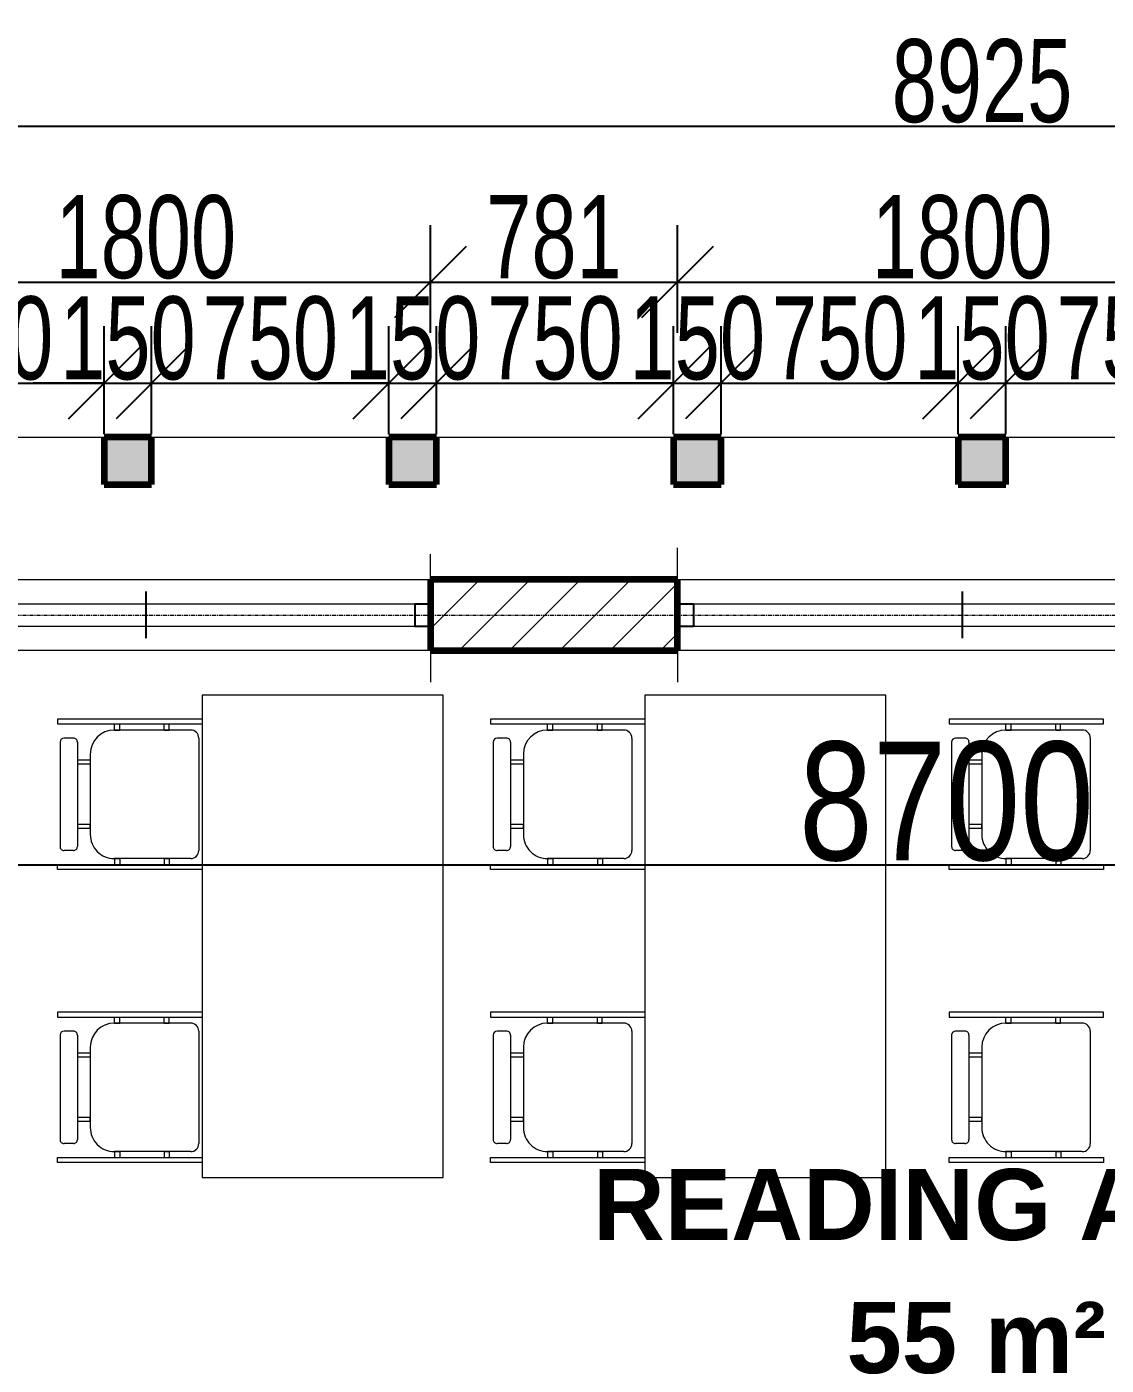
# Model space of a CAD drawing. Header units: millimetres. Extents: x -35190 to 411743, y -233114 to 23872.
# Drawn here: x 271044 to 274456, y 2471 to 6704 of the extents above; entities that cross this region are included whole.
import ezdxf

# ---------------------------------------------------------------- set-up
doc = ezdxf.new("R2010")
doc.units = ezdxf.units.MM
doc.linetypes.add('Grid Line', pattern=[22.225, 12.7, -3.175, 3.175, -3.175])
for name, color, linetype, lineweight in [('A-ANNO-DIMS', 211, 'Continuous', 9), ('A-AREA-IDEN', 2, 'Continuous', 9), ('A-DETL-THIN', 151, 'Continuous', 18), ('A-GLAZ', 151, 'Continuous', 18), ('A-WALL', 113, 'Continuous', 18), ('A-WALL-PATT', 111, 'Continuous', 18), ('I-FURN', 30, 'Continuous', 18), ('S-GRID', 1, 'Continuous', 9)]:
    doc.layers.add(name, color=color, linetype=linetype, lineweight=lineweight)
doc.styles.add('Arial_3', font='arial.ttf', dxfattribs={"width": 0.8, "height": 375})
doc.styles.add('Arial_8', font='arial.ttf', dxfattribs={"width": 0.7, "height": 262.5})
doc.styles.add('Arial_B', font='arialbd.ttf', dxfattribs={"height": 225})
doc.dimstyles.new('main_4_5mm', dxfattribs={"dimscale": 304.8, "dimtxt": 382.597275, "dimasz": 0.738189, "dimexe": 0.590551, "dimexo": 0.0625, "dimgap": 0.024606, "dimtad": 1, "dimdec": 0, "dimzin": 0, "dimdsep": 46, "dimtxsty": 'Arial_3', "dimblk1": 'OBLIQUE', "dimblk2": 'OBLIQUE', "dimsah": 1, "dimcen": 0.09, "dimdle": 0.590551, "dimazin": 0, "dimtfac": 1, "dimtdec": 4, "dimtix": 1, "dimtmove": 0, "dimatfit": 3, "dimfxl": 0.590551, "dimfxlon": 1, "dimtvp": 1, "dimtolj": 1, "dimtzin": 0, "dimarcsym": 2})
doc.dimstyles.new('small_3_0mm', dxfattribs={"dimscale": 304.8, "dimtxt": 191.298637, "dimasz": 0.738189, "dimexe": 0.590551, "dimexo": 0.0625, "dimgap": 0.024606, "dimtad": 1, "dimdec": 0, "dimzin": 0, "dimdsep": 46, "dimtxsty": 'Arial_8', "dimblk1": 'OBLIQUE', "dimblk2": 'OBLIQUE', "dimsah": 1, "dimcen": 0.09, "dimdle": 0.590551, "dimazin": 0, "dimtfac": 1, "dimtdec": 4, "dimtix": 1, "dimtmove": 0, "dimatfit": 3, "dimfxl": 0.590551, "dimfxlon": 1, "dimtvp": 1, "dimtolj": 1, "dimtzin": 0, "dimarcsym": 2})
doc.dimstyles.new('small_3_5mm', dxfattribs={"dimscale": 304.8, "dimtxt": 267.818092, "dimasz": 0.738189, "dimexe": 0.590551, "dimexo": 0.0625, "dimgap": 0.024606, "dimtad": 1, "dimdec": 0, "dimzin": 0, "dimdsep": 46, "dimtxsty": 'Arial_8', "dimblk1": 'OBLIQUE', "dimblk2": 'OBLIQUE', "dimsah": 1, "dimcen": 0.09, "dimdle": 0.590551, "dimazin": 0, "dimtfac": 1, "dimtdec": 4, "dimtix": 1, "dimtmove": 0, "dimatfit": 3, "dimfxl": 0.590551, "dimfxlon": 1, "dimtvp": 1, "dimtolj": 1, "dimtzin": 0, "dimarcsym": 2})

# ---------------------------------------------------------------- blocks, each defined once
blk = doc.blocks.new('Sliding - 2L - SL1_8 X 1_8-V3-SECOND FLOOR')
at = {"layer": 'A-GLAZ'}
for p, q in [((-573.8, 112.5), (-573.8, 212.5)), ((1226.2, 112.5), (1226.2, 212.5)), ((1176.2, 35), (-523.8, 35)), ((-523.8, -35), (1176.2, -35)), ((-573.8, -112.5), (-573.8, -192.5)), ((1226.2, -112.5), (1226.2, -212.5))]:
    blk.add_line(p, q, dxfattribs=at)
at = {"layer": 'A-GLAZ', "lineweight": 25}
for p, q in [((326.2, -75), (326.2, 72.5)), ((-523.8, 35), (-573.8, 35)), ((-523.8, -35), (-523.8, 35)), ((1226.2, 35), (1176.2, 35)), ((1176.2, -35), (1176.2, 35)), ((-573.8, -35), (-523.8, -35)), ((1176.2, -35), (1226.2, -35))]:
    blk.add_line(p, q, dxfattribs=at)
blk = doc.blocks.new('M_Chair-Stacking - M_Chair-Stacking-586208-SECOND FLOOR')
at = {"layer": 'I-FURN'}
for p, q in [((-401.3, 353.4), (-416.6, 353.4)), ((-416.6, 353.4), (-416.6, -134.5)), ((-401.3, -134.5), (-401.3, 353.4)), ((43.2, -134.5), (43.2, 353.4)), ((43.2, 353.4), (58.6, 353.4)), ((58.6, 353.4), (58.6, -134.5)), ((-356.8, 312.1), (-1.2, 312.1)), ((-382.2, 286.7), (-382.2, 45.4)), ((24.2, 286.7), (24.2, 45.4)), ((-401.3, 203.3), (-401.3, 218.4)), ((-382.2, 218.4), (-401.3, 218.4)), ((-382.2, 203.3), (-382.2, 218.4)), ((24.2, 219.2), (43.2, 219.2)), ((24.2, 203.3), (24.2, 219.2)), ((43.2, 203.3), (43.2, 219.2)), ((-382.2, 203.3), (-401.3, 203.3)), ((24.2, 203.3), (43.2, 203.3)), ((-401.3, 45.4), (-401.3, 62.4)), ((-382.2, 62.4), (-401.3, 62.4)), ((-382.2, 45.4), (-401.3, 45.4)), ((-382.2, 45.4), (-382.2, 62.4)), ((24.2, 62.4), (43.2, 62.4)), ((24.2, 45.4), (24.2, 62.4)), ((24.2, 45.4), (43.2, 45.4)), ((43.2, 45.4), (43.2, 62.4)), ((-306, -30.8), (-52, -30.8)), ((-286.9, -30.8), (-286.9, -71.4)), ((-286.9, -30.8), (-274.2, -30.8)), ((-274.2, -30.8), (-274.2, -71.4)), ((-83.8, -30.8), (-83.8, -71.4)), ((-71.1, -30.8), (-83.8, -30.8)), ((-71.1, -30.8), (-71.1, -71.4)), ((-356.8, -84.1), (-356.8, -113.6)), ((-344.1, -71.4), (-13.9, -71.4)), ((-1.2, -84.1), (-1.2, -113.6)), ((-344.1, -126.3), (-13.9, -126.3)), ((-416.6, -134.5), (-401.3, -134.5)), ((58.6, -134.5), (43.2, -134.5))]:
    blk.add_line(p, q, dxfattribs=at)
for centre, radius, start, end in [((-356.8, 286.7), 25.4, 90, 180), ((-1.2, 286.7), 25.4, 360, 90), ((-306, 45.4), 76.2, 180, 270), ((-52, 45.4), 76.2, 270, 0), ((-344.1, -84.1), 12.7, 90, 180), ((-13.9, -84.1), 12.7, 360, 90), ((-344.1, -113.6), 12.7, 180, 270), ((-13.9, -113.6), 12.7, 270, 0)]:
    blk.add_arc(centre, radius, start, end, dxfattribs=at)
blk = doc.blocks.new('M_Chair-Stacking - M_Chair-Stacking-V18-SECOND FLOOR')
at = {"layer": 'I-FURN'}
for p, q in [((-416.6, 353.4), (-416.6, -134.5)), ((-401.3, -134.5), (-401.3, 353.4)), ((43.2, -134.5), (43.2, 353.4)), ((58.6, 353.4), (58.6, -134.5)), ((-356.8, 312.1), (-1.2, 312.1)), ((-382.2, 286.7), (-382.2, 45.4)), ((24.2, 286.7), (24.2, 45.4)), ((-401.3, 203.3), (-401.3, 218.4)), ((-382.2, 218.4), (-401.3, 218.4)), ((-382.2, 203.3), (-382.2, 218.4)), ((24.2, 219.2), (43.2, 219.2)), ((24.2, 203.3), (24.2, 219.2)), ((43.2, 203.3), (43.2, 219.2)), ((-382.2, 203.3), (-401.3, 203.3)), ((24.2, 203.3), (43.2, 203.3)), ((-401.3, 45.4), (-401.3, 62.4)), ((-382.2, 62.4), (-401.3, 62.4)), ((-382.2, 45.4), (-401.3, 45.4)), ((-382.2, 45.4), (-382.2, 62.4)), ((24.2, 62.4), (43.2, 62.4)), ((24.2, 45.4), (24.2, 62.4)), ((24.2, 45.4), (43.2, 45.4)), ((43.2, 45.4), (43.2, 62.4)), ((-306, -30.8), (-52, -30.8)), ((-286.9, -30.8), (-286.9, -71.4)), ((-286.9, -30.8), (-274.2, -30.8)), ((-274.2, -30.8), (-274.2, -71.4)), ((-83.8, -30.8), (-83.8, -71.4)), ((-71.1, -30.8), (-83.8, -30.8)), ((-71.1, -30.8), (-71.1, -71.4)), ((-356.8, -84.1), (-356.8, -113.6)), ((-344.1, -71.4), (-13.9, -71.4)), ((-1.2, -84.1), (-1.2, -113.6)), ((-344.1, -126.3), (-13.9, -126.3)), ((-416.6, -134.5), (-401.3, -134.5)), ((58.6, -134.5), (43.2, -134.5))]:
    blk.add_line(p, q, dxfattribs=at)
for centre, radius, start, end in [((-356.8, 286.7), 25.4, 90, 180), ((-1.2, 286.7), 25.4, 360, 90), ((-306, 45.4), 76.2, 180, 270), ((-52, 45.4), 76.2, 270, 0), ((-344.1, -84.1), 12.7, 90, 180), ((-13.9, -84.1), 12.7, 360, 90), ((-344.1, -113.6), 12.7, 180, 270), ((-13.9, -113.6), 12.7, 270, 0)]:
    blk.add_arc(centre, radius, start, end, dxfattribs=at)
blk = doc.blocks.new('M_Chair-Stacking - M_Chair-Stacking-V20-SECOND FLOOR')
at = {"layer": 'I-FURN'}
for p, q in [((-416.6, 322.7), (-416.6, -134.5)), ((-401.3, -134.5), (-401.3, 322.7)), ((-356.8, 312.1), (-1.2, 312.1)), ((43.2, -134.5), (43.2, 322.7)), ((58.6, 322.7), (58.6, -134.5)), ((-382.2, 286.7), (-382.2, 45.4)), ((24.2, 286.7), (24.2, 45.4)), ((-401.3, 203.3), (-401.3, 218.4)), ((-382.2, 218.4), (-401.3, 218.4)), ((-382.2, 203.3), (-382.2, 218.4)), ((24.2, 219.2), (43.2, 219.2)), ((24.2, 203.3), (24.2, 219.2)), ((43.2, 203.3), (43.2, 219.2)), ((-382.2, 203.3), (-401.3, 203.3)), ((24.2, 203.3), (43.2, 203.3)), ((-401.3, 45.4), (-401.3, 62.4)), ((-382.2, 62.4), (-401.3, 62.4)), ((-382.2, 45.4), (-401.3, 45.4)), ((-382.2, 45.4), (-382.2, 62.4)), ((24.2, 62.4), (43.2, 62.4)), ((24.2, 45.4), (24.2, 62.4)), ((24.2, 45.4), (43.2, 45.4)), ((43.2, 45.4), (43.2, 62.4)), ((-306, -30.8), (-52, -30.8)), ((-286.9, -30.8), (-286.9, -71.4)), ((-286.9, -30.8), (-274.2, -30.8)), ((-274.2, -30.8), (-274.2, -71.4)), ((-83.8, -30.8), (-83.8, -71.4)), ((-71.1, -30.8), (-83.8, -30.8)), ((-71.1, -30.8), (-71.1, -71.4)), ((-356.8, -84.1), (-356.8, -113.6)), ((-344.1, -71.4), (-13.9, -71.4)), ((-1.2, -84.1), (-1.2, -113.6)), ((-344.1, -126.3), (-13.9, -126.3)), ((-416.6, -134.5), (-401.3, -134.5)), ((58.6, -134.5), (43.2, -134.5))]:
    blk.add_line(p, q, dxfattribs=at)
for centre, radius, start, end in [((-356.8, 286.7), 25.4, 90, 180), ((-1.2, 286.7), 25.4, 360, 90), ((-306, 45.4), 76.2, 180, 270), ((-52, 45.4), 76.2, 270, 0), ((-344.1, -84.1), 12.7, 90, 180), ((-13.9, -84.1), 12.7, 360, 90), ((-344.1, -113.6), 12.7, 180, 270), ((-13.9, -113.6), 12.7, 270, 0)]:
    blk.add_arc(centre, radius, start, end, dxfattribs=at)
blk = doc.blocks.new('M_Desk - 1525 x 762mm 2-586206-SECOND FLOOR')
at = {"layer": 'I-FURN'}
for p, q in [((1524.5, 762), (-0.5, 762)), ((-0.5, 762), (-0.5, 0)), ((1524.5, 0), (1524.5, 762)), ((-0.5, 0), (1524.5, 0))]:
    blk.add_line(p, q, dxfattribs=at)
blk = doc.blocks.new('_Oblique')
at = {"color": 0, "linetype": 'ByBlock', "lineweight": -2}
blk.add_line((-0.5, -0.5), (0.5, 0.5), dxfattribs=at)
blk = doc.blocks.new('*D5473')
at = {"layer": 'A-ANNO-DIMS', "color": 0, "lineweight": -2, "transparency": 16777216}
for p, q in [((269600.9, 4215.2), (269600.9, 3874.2)), ((278300.9, 4215.2), (278300.9, 3874.2)), ((269420.9, 4054.2), (278480.9, 4054.2))]:
    blk.add_line(p, q, dxfattribs=at)
at = {"layer": 'Defpoints', "color": 0, "transparency": 16777216}
for p in [(269600.9, 4234.2), (278300.9, 4234.2), (278300.9, 4054.2)]:
    blk.add_point(p, dxfattribs=at)
at = {"layer": 'A-ANNO-DIMS', "color": 0, "lineweight": -2, "transparency": 16777216, "xscale": 224.9999999999999, "yscale": 224.9999999999999, "zscale": 224.9999999999999, "rotation": 180}
blk.add_blockref('_Oblique', (269600.9, 4054.2), dxfattribs=at)
at = {"layer": 'A-ANNO-DIMS', "color": 0, "lineweight": -2, "transparency": 16777216, "xscale": 224.9999999999999, "yscale": 224.9999999999999, "zscale": 224.9999999999999}
blk.add_blockref('_Oblique', (278300.9, 4054.2), dxfattribs=at)
at = {"layer": 'A-ANNO-DIMS', "color": 0, "transparency": 16777216, "insert": (273950.9, 4253.2), "char_height": 375, "width": 1101.88, "attachment_point": 5, "style": 'Arial_3'}
blk.add_mtext('\\A1;8700', dxfattribs=at)
blk = doc.blocks.new('*D5563')
at = {"layer": 'A-ANNO-DIMS', "color": 0, "lineweight": -2, "transparency": 16777216}
for p, q in [((270538.4, 5415.8), (270538.4, 5756.7)), ((271288.4, 5415.8), (271288.4, 5756.7)), ((270358.4, 5576.7), (271468.4, 5576.7))]:
    blk.add_line(p, q, dxfattribs=at)
at = {"layer": 'Defpoints', "color": 0, "transparency": 16777216}
for p in [(271288.4, 5576.7), (270538.4, 5396.7), (271288.4, 5396.7)]:
    blk.add_point(p, dxfattribs=at)
at = {"layer": 'A-ANNO-DIMS', "color": 0, "lineweight": -2, "transparency": 16777216, "xscale": 224.9999999999999, "yscale": 224.9999999999999, "zscale": 224.9999999999999, "rotation": 180}
blk.add_blockref('_Oblique', (270538.4, 5576.7), dxfattribs=at)
at = {"layer": 'A-ANNO-DIMS', "color": 0, "lineweight": -2, "transparency": 16777216, "xscale": 224.9999999999999, "yscale": 224.9999999999999, "zscale": 224.9999999999999}
blk.add_blockref('_Oblique', (271288.4, 5576.7), dxfattribs=at)
at = {"layer": 'A-ANNO-DIMS', "color": 0, "transparency": 16777216, "insert": (270913.4, 5718.3), "char_height": 262.5, "width": 360.23, "attachment_point": 5, "style": 'Arial_8'}
blk.add_mtext('\\A1;750', dxfattribs=at)
blk = doc.blocks.new('*D5564')
at = {"layer": 'A-ANNO-DIMS', "color": 0, "lineweight": -2, "transparency": 16777216}
for p, q in [((271288.4, 5415.8), (271288.4, 5756.7)), ((271438.4, 5415.8), (271438.4, 5756.7)), ((271288.4, 5576.7), (271063.4, 5576.7)), ((271288.4, 5576.7), (271438.4, 5576.7)), ((271438.4, 5576.7), (271663.4, 5576.7))]:
    blk.add_line(p, q, dxfattribs=at)
at = {"layer": 'Defpoints', "color": 0, "transparency": 16777216}
for p in [(271438.4, 5576.7), (271288.4, 5396.7), (271438.4, 5396.7)]:
    blk.add_point(p, dxfattribs=at)
at = {"layer": 'A-ANNO-DIMS', "color": 0, "lineweight": -2, "transparency": 16777216, "xscale": 224.9999999999999, "yscale": 224.9999999999999, "zscale": 224.9999999999999}
blk.add_blockref('_Oblique', (271288.4, 5576.7), dxfattribs=at)
at = {"layer": 'A-ANNO-DIMS', "color": 0, "lineweight": -2, "transparency": 16777216, "xscale": 224.9999999999999, "yscale": 224.9999999999999, "zscale": 224.9999999999999, "rotation": 180}
blk.add_blockref('_Oblique', (271438.4, 5576.7), dxfattribs=at)
at = {"layer": 'A-ANNO-DIMS', "color": 0, "transparency": 16777216, "insert": (271363.4, 5718.3), "char_height": 262.5, "width": 360.23, "attachment_point": 5, "style": 'Arial_8'}
blk.add_mtext('\\A1;150', dxfattribs=at)
blk = doc.blocks.new('*D5565')
at = {"layer": 'A-ANNO-DIMS', "color": 0, "lineweight": -2, "transparency": 16777216}
for p, q in [((271438.4, 5415.8), (271438.4, 5756.7)), ((272188.4, 5415.8), (272188.4, 5756.7)), ((271258.4, 5576.7), (272368.4, 5576.7))]:
    blk.add_line(p, q, dxfattribs=at)
at = {"layer": 'Defpoints', "color": 0, "transparency": 16777216}
for p in [(272188.4, 5576.7), (271438.4, 5396.7), (272188.4, 5396.7)]:
    blk.add_point(p, dxfattribs=at)
at = {"layer": 'A-ANNO-DIMS', "color": 0, "lineweight": -2, "transparency": 16777216, "xscale": 224.9999999999999, "yscale": 224.9999999999999, "zscale": 224.9999999999999, "rotation": 180}
blk.add_blockref('_Oblique', (271438.4, 5576.7), dxfattribs=at)
at = {"layer": 'A-ANNO-DIMS', "color": 0, "lineweight": -2, "transparency": 16777216, "xscale": 224.9999999999999, "yscale": 224.9999999999999, "zscale": 224.9999999999999}
blk.add_blockref('_Oblique', (272188.4, 5576.7), dxfattribs=at)
at = {"layer": 'A-ANNO-DIMS', "color": 0, "transparency": 16777216, "insert": (271813.4, 5718.3), "char_height": 262.5, "width": 360.23, "attachment_point": 5, "style": 'Arial_8'}
blk.add_mtext('\\A1;750', dxfattribs=at)
blk = doc.blocks.new('*D5566')
at = {"layer": 'A-ANNO-DIMS', "color": 0, "lineweight": -2, "transparency": 16777216}
for p, q in [((272188.4, 5415.8), (272188.4, 5756.7)), ((272338.4, 5415.8), (272338.4, 5756.7)), ((272188.4, 5576.7), (271963.4, 5576.7)), ((272188.4, 5576.7), (272338.4, 5576.7)), ((272338.4, 5576.7), (272563.4, 5576.7))]:
    blk.add_line(p, q, dxfattribs=at)
at = {"layer": 'Defpoints', "color": 0, "transparency": 16777216}
for p in [(272338.4, 5576.7), (272188.4, 5396.7), (272338.4, 5396.7)]:
    blk.add_point(p, dxfattribs=at)
at = {"layer": 'A-ANNO-DIMS', "color": 0, "lineweight": -2, "transparency": 16777216, "xscale": 224.9999999999999, "yscale": 224.9999999999999, "zscale": 224.9999999999999}
blk.add_blockref('_Oblique', (272188.4, 5576.7), dxfattribs=at)
at = {"layer": 'A-ANNO-DIMS', "color": 0, "lineweight": -2, "transparency": 16777216, "xscale": 224.9999999999999, "yscale": 224.9999999999999, "zscale": 224.9999999999999, "rotation": 180}
blk.add_blockref('_Oblique', (272338.4, 5576.7), dxfattribs=at)
at = {"layer": 'A-ANNO-DIMS', "color": 0, "transparency": 16777216, "insert": (272263.4, 5718.3), "char_height": 262.5, "width": 360.23, "attachment_point": 5, "style": 'Arial_8'}
blk.add_mtext('\\A1;150', dxfattribs=at)
blk = doc.blocks.new('*D5567')
at = {"layer": 'A-ANNO-DIMS', "color": 0, "lineweight": -2, "transparency": 16777216}
for p, q in [((272338.4, 5415.8), (272338.4, 5756.7)), ((273088.4, 5415.8), (273088.4, 5756.7)), ((272158.4, 5576.7), (273268.4, 5576.7))]:
    blk.add_line(p, q, dxfattribs=at)
at = {"layer": 'Defpoints', "color": 0, "transparency": 16777216}
for p in [(273088.4, 5576.7), (272338.4, 5396.7), (273088.4, 5396.7)]:
    blk.add_point(p, dxfattribs=at)
at = {"layer": 'A-ANNO-DIMS', "color": 0, "lineweight": -2, "transparency": 16777216, "xscale": 224.9999999999999, "yscale": 224.9999999999999, "zscale": 224.9999999999999, "rotation": 180}
blk.add_blockref('_Oblique', (272338.4, 5576.7), dxfattribs=at)
at = {"layer": 'A-ANNO-DIMS', "color": 0, "lineweight": -2, "transparency": 16777216, "xscale": 224.9999999999999, "yscale": 224.9999999999999, "zscale": 224.9999999999999}
blk.add_blockref('_Oblique', (273088.4, 5576.7), dxfattribs=at)
at = {"layer": 'A-ANNO-DIMS', "color": 0, "transparency": 16777216, "insert": (272713.4, 5718.3), "char_height": 262.5, "width": 360.23, "attachment_point": 5, "style": 'Arial_8'}
blk.add_mtext('\\A1;750', dxfattribs=at)
blk = doc.blocks.new('*D5568')
at = {"layer": 'A-ANNO-DIMS', "color": 0, "lineweight": -2, "transparency": 16777216}
for p, q in [((273088.4, 5415.8), (273088.4, 5756.7)), ((273238.4, 5415.8), (273238.4, 5756.7)), ((273088.4, 5576.7), (272863.4, 5576.7)), ((273088.4, 5576.7), (273238.4, 5576.7)), ((273238.4, 5576.7), (273463.4, 5576.7))]:
    blk.add_line(p, q, dxfattribs=at)
at = {"layer": 'Defpoints', "color": 0, "transparency": 16777216}
for p in [(273238.4, 5576.7), (273088.4, 5396.7), (273238.4, 5396.7)]:
    blk.add_point(p, dxfattribs=at)
at = {"layer": 'A-ANNO-DIMS', "color": 0, "lineweight": -2, "transparency": 16777216, "xscale": 224.9999999999999, "yscale": 224.9999999999999, "zscale": 224.9999999999999}
blk.add_blockref('_Oblique', (273088.4, 5576.7), dxfattribs=at)
at = {"layer": 'A-ANNO-DIMS', "color": 0, "lineweight": -2, "transparency": 16777216, "xscale": 224.9999999999999, "yscale": 224.9999999999999, "zscale": 224.9999999999999, "rotation": 180}
blk.add_blockref('_Oblique', (273238.4, 5576.7), dxfattribs=at)
at = {"layer": 'A-ANNO-DIMS', "color": 0, "transparency": 16777216, "insert": (273163.4, 5718.3), "char_height": 262.5, "width": 360.23, "attachment_point": 5, "style": 'Arial_8'}
blk.add_mtext('\\A1;150', dxfattribs=at)
blk = doc.blocks.new('*D5569')
at = {"layer": 'A-ANNO-DIMS', "color": 0, "lineweight": -2, "transparency": 16777216}
for p, q in [((273238.4, 5415.8), (273238.4, 5756.7)), ((273988.4, 5415.8), (273988.4, 5756.7)), ((273058.4, 5576.7), (274168.4, 5576.7))]:
    blk.add_line(p, q, dxfattribs=at)
at = {"layer": 'Defpoints', "color": 0, "transparency": 16777216}
for p in [(273988.4, 5576.7), (273238.4, 5396.7), (273988.4, 5396.7)]:
    blk.add_point(p, dxfattribs=at)
at = {"layer": 'A-ANNO-DIMS', "color": 0, "lineweight": -2, "transparency": 16777216, "xscale": 224.9999999999999, "yscale": 224.9999999999999, "zscale": 224.9999999999999, "rotation": 180}
blk.add_blockref('_Oblique', (273238.4, 5576.7), dxfattribs=at)
at = {"layer": 'A-ANNO-DIMS', "color": 0, "lineweight": -2, "transparency": 16777216, "xscale": 224.9999999999999, "yscale": 224.9999999999999, "zscale": 224.9999999999999}
blk.add_blockref('_Oblique', (273988.4, 5576.7), dxfattribs=at)
at = {"layer": 'A-ANNO-DIMS', "color": 0, "transparency": 16777216, "insert": (273613.4, 5718.3), "char_height": 262.5, "width": 360.23, "attachment_point": 5, "style": 'Arial_8'}
blk.add_mtext('\\A1;750', dxfattribs=at)
blk = doc.blocks.new('*D5570')
at = {"layer": 'A-ANNO-DIMS', "color": 0, "lineweight": -2, "transparency": 16777216}
for p, q in [((273988.4, 5415.8), (273988.4, 5756.7)), ((274138.4, 5415.8), (274138.4, 5756.7)), ((273988.4, 5576.7), (273763.4, 5576.7)), ((273988.4, 5576.7), (274138.4, 5576.7)), ((274138.4, 5576.7), (274363.4, 5576.7))]:
    blk.add_line(p, q, dxfattribs=at)
at = {"layer": 'Defpoints', "color": 0, "transparency": 16777216}
for p in [(274138.4, 5576.7), (273988.4, 5396.7), (274138.4, 5396.7)]:
    blk.add_point(p, dxfattribs=at)
at = {"layer": 'A-ANNO-DIMS', "color": 0, "lineweight": -2, "transparency": 16777216, "xscale": 224.9999999999999, "yscale": 224.9999999999999, "zscale": 224.9999999999999}
blk.add_blockref('_Oblique', (273988.4, 5576.7), dxfattribs=at)
at = {"layer": 'A-ANNO-DIMS', "color": 0, "lineweight": -2, "transparency": 16777216, "xscale": 224.9999999999999, "yscale": 224.9999999999999, "zscale": 224.9999999999999, "rotation": 180}
blk.add_blockref('_Oblique', (274138.4, 5576.7), dxfattribs=at)
at = {"layer": 'A-ANNO-DIMS', "color": 0, "transparency": 16777216, "insert": (274063.4, 5718.3), "char_height": 262.5, "width": 360.23, "attachment_point": 5, "style": 'Arial_8'}
blk.add_mtext('\\A1;150', dxfattribs=at)
blk = doc.blocks.new('*D5571')
at = {"layer": 'A-ANNO-DIMS', "color": 0, "lineweight": -2, "transparency": 16777216}
for p, q in [((274138.4, 5415.8), (274138.4, 5756.7)), ((274888.4, 5415.8), (274888.4, 5756.7)), ((273958.4, 5576.7), (275068.4, 5576.7))]:
    blk.add_line(p, q, dxfattribs=at)
at = {"layer": 'Defpoints', "color": 0, "transparency": 16777216}
for p in [(274888.4, 5576.7), (274138.4, 5396.7), (274888.4, 5396.7)]:
    blk.add_point(p, dxfattribs=at)
at = {"layer": 'A-ANNO-DIMS', "color": 0, "lineweight": -2, "transparency": 16777216, "xscale": 224.9999999999999, "yscale": 224.9999999999999, "zscale": 224.9999999999999, "rotation": 180}
blk.add_blockref('_Oblique', (274138.4, 5576.7), dxfattribs=at)
at = {"layer": 'A-ANNO-DIMS', "color": 0, "lineweight": -2, "transparency": 16777216, "xscale": 224.9999999999999, "yscale": 224.9999999999999, "zscale": 224.9999999999999}
blk.add_blockref('_Oblique', (274888.4, 5576.7), dxfattribs=at)
at = {"layer": 'A-ANNO-DIMS', "color": 0, "transparency": 16777216, "insert": (274513.4, 5718.3), "char_height": 262.5, "width": 360.23, "attachment_point": 5, "style": 'Arial_8'}
blk.add_mtext('\\A1;750', dxfattribs=at)
blk = doc.blocks.new('*D5581')
at = {"layer": 'A-ANNO-DIMS', "color": 0, "lineweight": -2, "transparency": 16777216}
for p, q in [((270519.9, 5735.8), (270519.9, 6076.7)), ((272319.9, 5735.8), (272319.9, 6076.7)), ((270339.9, 5896.7), (272499.9, 5896.7))]:
    blk.add_line(p, q, dxfattribs=at)
at = {"layer": 'Defpoints', "color": 0, "transparency": 16777216}
for p in [(272319.9, 5896.7), (270519.9, 5716.7), (272319.9, 5716.7)]:
    blk.add_point(p, dxfattribs=at)
at = {"layer": 'A-ANNO-DIMS', "color": 0, "lineweight": -2, "transparency": 16777216, "xscale": 224.9999999999999, "yscale": 224.9999999999999, "zscale": 224.9999999999999, "rotation": 180}
blk.add_blockref('_Oblique', (270519.9, 5896.7), dxfattribs=at)
at = {"layer": 'A-ANNO-DIMS', "color": 0, "lineweight": -2, "transparency": 16777216, "xscale": 224.9999999999999, "yscale": 224.9999999999999, "zscale": 224.9999999999999}
blk.add_blockref('_Oblique', (272319.9, 5896.7), dxfattribs=at)
at = {"layer": 'A-ANNO-DIMS', "color": 0, "transparency": 16777216, "insert": (271419.9, 6038.3), "char_height": 262.5, "width": 672.429, "attachment_point": 5, "style": 'Arial_8'}
blk.add_mtext('\\A1;1800', dxfattribs=at)
blk = doc.blocks.new('*D5582')
at = {"layer": 'A-ANNO-DIMS', "color": 0, "lineweight": -2, "transparency": 16777216}
for p, q in [((272319.9, 5735.8), (272319.9, 6076.7)), ((273100.9, 5735.8), (273100.9, 6076.7)), ((272139.9, 5896.7), (273280.9, 5896.7))]:
    blk.add_line(p, q, dxfattribs=at)
at = {"layer": 'Defpoints', "color": 0, "transparency": 16777216}
for p in [(273100.9, 5896.7), (272319.9, 5716.7), (273100.9, 5716.7)]:
    blk.add_point(p, dxfattribs=at)
at = {"layer": 'A-ANNO-DIMS', "color": 0, "lineweight": -2, "transparency": 16777216, "xscale": 224.9999999999999, "yscale": 224.9999999999999, "zscale": 224.9999999999999, "rotation": 180}
blk.add_blockref('_Oblique', (272319.9, 5896.7), dxfattribs=at)
at = {"layer": 'A-ANNO-DIMS', "color": 0, "lineweight": -2, "transparency": 16777216, "xscale": 224.9999999999999, "yscale": 224.9999999999999, "zscale": 224.9999999999999}
blk.add_blockref('_Oblique', (273100.9, 5896.7), dxfattribs=at)
at = {"layer": 'A-ANNO-DIMS', "color": 0, "transparency": 16777216, "insert": (272710.4, 6038.3), "char_height": 262.5, "width": 504.322, "attachment_point": 5, "style": 'Arial_8'}
blk.add_mtext('\\A1;781', dxfattribs=at)
blk = doc.blocks.new('*D5583')
at = {"layer": 'A-ANNO-DIMS', "color": 0, "lineweight": -2, "transparency": 16777216}
for p, q in [((273100.9, 5735.8), (273100.9, 6076.7)), ((274900.9, 5735.8), (274900.9, 6076.7)), ((272920.9, 5896.7), (275080.9, 5896.7))]:
    blk.add_line(p, q, dxfattribs=at)
at = {"layer": 'Defpoints', "color": 0, "transparency": 16777216}
for p in [(274900.9, 5896.7), (273100.9, 5716.7), (274900.9, 5716.7)]:
    blk.add_point(p, dxfattribs=at)
at = {"layer": 'A-ANNO-DIMS', "color": 0, "lineweight": -2, "transparency": 16777216, "xscale": 224.9999999999999, "yscale": 224.9999999999999, "zscale": 224.9999999999999, "rotation": 180}
blk.add_blockref('_Oblique', (273100.9, 5896.7), dxfattribs=at)
at = {"layer": 'A-ANNO-DIMS', "color": 0, "lineweight": -2, "transparency": 16777216, "xscale": 224.9999999999999, "yscale": 224.9999999999999, "zscale": 224.9999999999999}
blk.add_blockref('_Oblique', (274900.9, 5896.7), dxfattribs=at)
at = {"layer": 'A-ANNO-DIMS', "color": 0, "transparency": 16777216, "insert": (274000.9, 6038.3), "char_height": 262.5, "width": 672.429, "attachment_point": 5, "style": 'Arial_8'}
blk.add_mtext('\\A1;1800', dxfattribs=at)
blk = doc.blocks.new('*D5587')
at = {"layer": 'A-ANNO-DIMS', "color": 0, "lineweight": -2, "transparency": 16777216}
for p, q in [((269600.9, 6551.1), (269600.9, 6210.1)), ((278525.9, 6551.1), (278525.9, 6210.1)), ((269420.9, 6390.1), (278705.9, 6390.1))]:
    blk.add_line(p, q, dxfattribs=at)
at = {"layer": 'Defpoints', "color": 0, "transparency": 16777216}
for p in [(269600.9, 6570.1), (278525.9, 6570.1), (278525.9, 6390.1)]:
    blk.add_point(p, dxfattribs=at)
at = {"layer": 'A-ANNO-DIMS', "color": 0, "lineweight": -2, "transparency": 16777216, "xscale": 224.9999999999999, "yscale": 224.9999999999999, "zscale": 224.9999999999999, "rotation": 180}
blk.add_blockref('_Oblique', (269600.9, 6390.1), dxfattribs=at)
at = {"layer": 'A-ANNO-DIMS', "color": 0, "lineweight": -2, "transparency": 16777216, "xscale": 224.9999999999999, "yscale": 224.9999999999999, "zscale": 224.9999999999999}
blk.add_blockref('_Oblique', (278525.9, 6390.1), dxfattribs=at)
at = {"layer": 'A-ANNO-DIMS', "color": 0, "transparency": 16777216, "insert": (274063.4, 6531.7), "char_height": 262.5, "width": 672.429, "attachment_point": 5, "style": 'Arial_8'}
blk.add_mtext('\\A1;8925', dxfattribs=at)

msp = doc.modelspace()

# ---------------------------------------------------------------- hatches: boundary and pattern name
at = {"layer": 'A-WALL-PATT'}
for points in [[(271438.4, 5256), (271438.4, 5406), (271288.4, 5406), (271288.4, 5256)], [(272338.4, 5256), (272338.4, 5406), (272188.4, 5406), (272188.4, 5256)], [(273238.4, 5256), (273238.4, 5406), (273088.4, 5406), (273088.4, 5256)], [(274138.4, 5256), (274138.4, 5406), (273988.4, 5406), (273988.4, 5256)]]:
    msp.add_hatch(color=1, dxfattribs=at).paths.add_polyline_path(points)
h = msp.add_hatch(dxfattribs=at)
h.set_pattern_fill('FP_1', color=256, style=0, pattern_type=2)
h.set_pattern_definition([(45, (247326.97, -1578.69), (-79.5495, 79.5495), [])])
h.paths.add_polyline_path([(269600.9, 4731), (270519.9, 4731), (270519.9, 4956), (269600.9, 4956)])
h.paths.add_polyline_path([(273100.9, 4731), (273100.9, 4956), (272319.9, 4956), (272319.9, 4731), (272986.3, 4731)])
h.paths.add_polyline_path([(275763.4, 4731), (276125.9, 4731), (276125.9, 4956), (274900.9, 4956), (274900.9, 4731), (275310.1, 4731)])
h.paths.add_polyline_path([(277625.9, 4731), (278525.9, 4731), (278525.9, 4956), (277625.9, 4956)])

# ---------------------------------------------------------------- linework, layer by layer
at = {"layer": 'A-DETL-THIN'}
msp.add_line((269600.9, 5406), (278525.9, 5406), dxfattribs=at)
at = {"layer": 'A-WALL', "lineweight": 140}
for p, q in [((271438.4, 5406), (271288.4, 5406)), ((271288.4, 5406), (271288.4, 5256)), ((271438.4, 5256), (271438.4, 5406)), ((272338.4, 5406), (272188.4, 5406)), ((272188.4, 5406), (272188.4, 5256)), ((272338.4, 5256), (272338.4, 5406)), ((273238.4, 5406), (273088.4, 5406)), ((273088.4, 5406), (273088.4, 5256)), ((273238.4, 5256), (273238.4, 5406)), ((274138.4, 5406), (273988.4, 5406)), ((273988.4, 5406), (273988.4, 5256)), ((274138.4, 5256), (274138.4, 5406)), ((271288.4, 5256), (271438.4, 5256)), ((272188.4, 5256), (272338.4, 5256)), ((273088.4, 5256), (273238.4, 5256)), ((273988.4, 5256), (274138.4, 5256)), ((273100.9, 4956), (272319.9, 4956)), ((272319.9, 4956), (272319.9, 4731)), ((273100.9, 4731), (273100.9, 4956)), ((272319.9, 4731), (273100.9, 4731))]:
    msp.add_line(p, q, dxfattribs=at)
at = {"layer": 'A-WALL'}
for p, q in [((270519.9, 4956), (272319.9, 4956)), ((273100.9, 4956), (274900.9, 4956)), ((272319.9, 4731), (270519.9, 4731)), ((274900.9, 4731), (273100.9, 4731))]:
    msp.add_line(p, q, dxfattribs=at)
at = {"layer": 'S-GRID', "linetype": 'Grid Line'}
msp.add_line((231291.7, 4843.5), (294398.4, 4843.5), dxfattribs=at)

# ---------------------------------------------------------------- block references
at = {"layer": 'A-GLAZ', "rotation": 180}
for p in [(271746.1, 4843.5), (274327.1, 4843.5)]:
    msp.add_blockref('Sliding - 2L - SL1_8 X 1_8-V3-SECOND FLOOR', p, dxfattribs=at)
at = {"layer": 'I-FURN'}
for name, p, rotation in [('M_Desk - 1525 x 762mm 2-586206-SECOND FLOOR', (271597.6, 4589.6), 270.0000000000305), ('M_Desk - 1525 x 762mm 2-586206-SECOND FLOOR', (272997.6, 4589.6), 270.0000000000305), ('M_Chair-Stacking - M_Chair-Stacking-V20-SECOND FLOOR', (271275, 4097.8), 270.0000000000314), ('M_Chair-Stacking - M_Chair-Stacking-V18-SECOND FLOOR', (272644.3, 4097.8), 270.0000000000314), ('M_Chair-Stacking - M_Chair-Stacking-586208-SECOND FLOOR', (274093.6, 4097.8), 270.0000000000314), ('M_Chair-Stacking - M_Chair-Stacking-V20-SECOND FLOOR', (271275, 3171), 270.0000000000314), ('M_Chair-Stacking - M_Chair-Stacking-V18-SECOND FLOOR', (272644.3, 3171), 270.0000000000314), ('M_Chair-Stacking - M_Chair-Stacking-586208-SECOND FLOOR', (274093.6, 3171), 270.0000000000314)]:
    msp.add_blockref(name, p, dxfattribs=dict(at, rotation=rotation))

# ---------------------------------------------------------------- texts
at = {"layer": 'A-AREA-IDEN', "char_height": 225, "attachment_point": 1, "style": 'Arial_B'}
for s, insert, width in [('READING AREA', (272833.7, 3092.2), 2952.214), ('55 m²', (273635, 2671.3), 1010.126)]:
    msp.add_mtext(s, dxfattribs=dict(at, insert=insert, width=width))

# ---------------------------------------------------------------- dimensions: what is measured, and where the dimension line sits
at = {"layer": 'A-ANNO-DIMS'}
for base, p1, p2, dimstyle, override, picture, middle in [((278525.9, 6390.1), (269600.9, 6570.1), (278525.9, 6570.1), 'small_3_5mm', {"dimpost": '<>', "dimfxl": 8925}, '*D5587', (274063.4, 6531.7)), ((272319.9, 5896.7), (270519.9, 5716.7), (272319.9, 5716.7), 'small_3_5mm', {"dimpost": '<>', "dimfxl": 1800}, '*D5581', (271419.9, 6038.3)), ((273100.9, 5896.7), (272319.9, 5716.7), (273100.9, 5716.7), 'small_3_5mm', {"dimpost": '<>', "dimfxl": 781}, '*D5582', (272710.4, 6038.3)), ((274900.9, 5896.7), (273100.9, 5716.7), (274900.9, 5716.7), 'small_3_5mm', {"dimpost": '<>', "dimfxl": 1800}, '*D5583', (274000.9, 6038.3)), ((271288.4, 5576.7), (270538.4, 5396.7), (271288.4, 5396.7), 'small_3_0mm', {"dimpost": '<>', "dimfxl": 750}, '*D5563', (270913.4, 5718.3)), ((271438.4, 5576.7), (271288.4, 5396.7), (271438.4, 5396.7), 'small_3_0mm', {"dimpost": '<>', "dimfxl": 150}, '*D5564', (271363.4, 5718.3)), ((272188.4, 5576.7), (271438.4, 5396.7), (272188.4, 5396.7), 'small_3_0mm', {"dimpost": '<>', "dimfxl": 750}, '*D5565', (271813.4, 5718.3)), ((272338.4, 5576.7), (272188.4, 5396.7), (272338.4, 5396.7), 'small_3_0mm', {"dimpost": '<>', "dimfxl": 150}, '*D5566', (272263.4, 5718.3)), ((273088.4, 5576.7), (272338.4, 5396.7), (273088.4, 5396.7), 'small_3_0mm', {"dimpost": '<>', "dimfxl": 750}, '*D5567', (272713.4, 5718.3)), ((273238.4, 5576.7), (273088.4, 5396.7), (273238.4, 5396.7), 'small_3_0mm', {"dimpost": '<>', "dimfxl": 150}, '*D5568', (273163.4, 5718.3)), ((273988.4, 5576.7), (273238.4, 5396.7), (273988.4, 5396.7), 'small_3_0mm', {"dimpost": '<>', "dimfxl": 750}, '*D5569', (273613.4, 5718.3)), ((274138.4, 5576.7), (273988.4, 5396.7), (274138.4, 5396.7), 'small_3_0mm', {"dimpost": '<>', "dimfxl": 150}, '*D5570', (274063.4, 5718.3)), ((274888.4, 5576.7), (274138.4, 5396.7), (274888.4, 5396.7), 'small_3_0mm', {"dimpost": '<>', "dimfxl": 750}, '*D5571', (274513.4, 5718.3)), ((278300.9, 4054.2), (269600.9, 4234.2), (278300.9, 4234.2), 'main_4_5mm', {"dimpost": '<>', "dimfxl": 8700}, '*D5473', (273950.9, 4253.2))]:
    dim = msp.add_linear_dim(base=base, p1=p1, p2=p2, dimstyle=dimstyle, override=override, dxfattribs=at)
    dim.commit()
    dim.dimension.update_dxf_attribs({"geometry": picture, "text_midpoint": middle})

doc.saveas('drawing.dxf')
